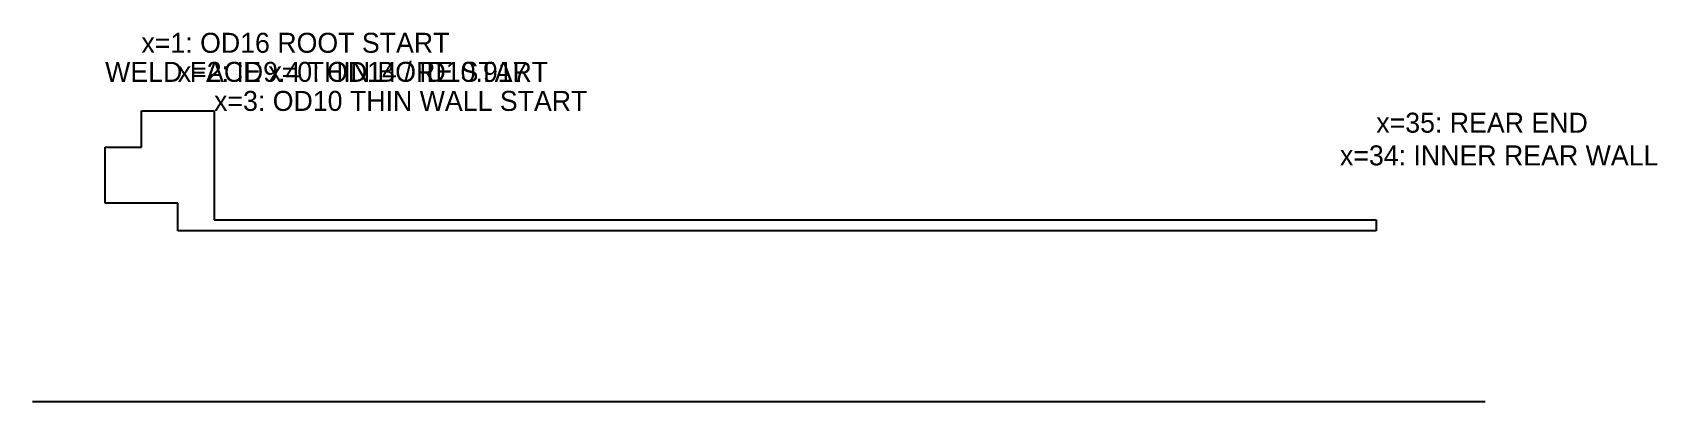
# Model space of a CAD drawing. Header units: metres. Extents: x -2 to 42.7, y 0 to 10.2.
import ezdxf

# ---------------------------------------------------------------- set-up
doc = ezdxf.new("R2010")
doc.units = ezdxf.units.M

msp = doc.modelspace()

# ---------------------------------------------------------------- linework, layer by layer
for p, q in [((1, 7), (1, 8)), ((1, 8), (3, 8)), ((3, 8), (3, 5)), ((0, 7), (1, 7)), ((0, 5.4585), (0, 7)), ((2, 5.4585), (0, 5.4585)), ((2, 4.7), (2, 5.4585)), ((3, 5), (35, 5)), ((35, 5), (35, 4.7)), ((34, 4.7), (2, 4.7)), ((35, 4.7), (34, 4.7)), ((-2, 0), (38, 0))]:
    msp.add_line(p, q)

# ---------------------------------------------------------------- texts
for s, p in [('x=1: OD16 ROOT START', (1, 9.6)), ('WELD FACE x=0: OD14 / ID10.917', (0, 8.8)), ('x=2: ID9.4 THIN BORE START', (2, 8.8)), ('x=3: OD10 THIN WALL START', (3, 8)), ('x=35: REAR END', (35, 7.4)), ('x=34: INNER REAR WALL', (34, 6.5))]:
    msp.add_text(s, height=0.55).set_placement(p)

doc.saveas('drawing.dxf')
